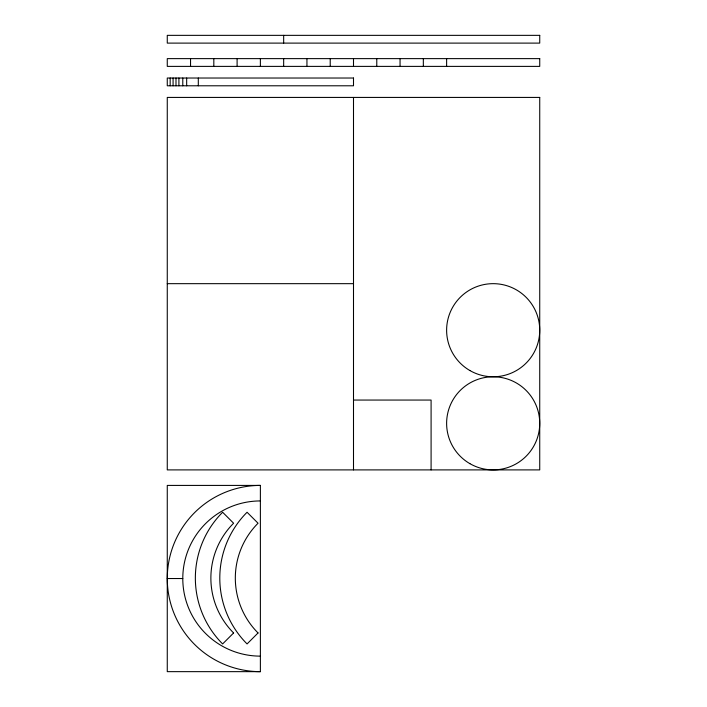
<?xml version="1.0" encoding="UTF-8"?>
<svg xmlns="http://www.w3.org/2000/svg" width="707" height="707" viewBox="0 0 707 707"><rect width="100%" height="100%" fill="white"/><g stroke="black" fill="none" stroke-linecap="round" stroke-linejoin="round"><path stroke-width="1.06" d="M167.267 283.666L353.5 283.666M353.5 400.056L431.093 400.056L431.093 469.899M260.379 485.417L167.267 485.417L167.267 671.65L260.379 671.65L260.379 485.417A93.121 93.121 0 0 0 167.267 578.529A93.121 93.121 0 0 0 260.379 671.65M167.267 578.529L182.786 578.529A77.593 77.593 0 0 1 260.379 500.936M446.621 58.628L446.621 66.387M423.334 58.628L423.334 66.387M400.056 58.628L400.056 66.387M376.778 58.628L376.778 66.387M353.5 58.628L353.5 66.387M353.5 97.425L353.5 469.899M330.222 58.628L330.222 66.387M306.944 58.628L306.944 66.387M283.666 35.35L283.666 43.109M283.666 58.628L283.666 66.387M260.379 58.628L260.379 66.387M237.101 58.628L237.101 66.387M213.823 58.628L213.823 66.387M198.305 78.026L198.305 85.786M190.545 58.628L190.545 66.387M186.666 78.026L186.666 85.786M182.786 78.026L182.786 85.786M178.906 78.026L178.906 85.786M175.999 78.026L175.999 85.786M173.082 78.026L173.082 85.786M170.175 78.026L170.175 85.786M260.379 656.131A77.593 77.593 0 0 1 182.786 578.529M233.602 632.959L222.625 643.936A93.121 93.121 0 0 1 222.625 512.248L233.602 523.224A77.593 77.593 0 0 0 233.602 632.959M258.046 632.959L247.07 643.936A93.121 93.121 0 0 1 247.07 512.248L258.046 523.224A77.593 77.593 0 0 0 258.046 632.959M539.733 35.35L167.267 35.35L167.267 43.109L539.733 43.109L539.733 35.35M539.733 58.628L167.267 58.628L167.267 66.387L539.733 66.387L539.733 58.628M353.5 78.026L167.267 78.026L167.267 85.786L353.5 85.786L353.5 78.026M539.733 97.425L167.267 97.425L167.267 469.899L539.733 469.899L539.733 97.425M469.899 463.659A46.556 46.556 0 0 0 539.733 423.334A46.556 46.556 0 0 0 469.899 383.017A46.556 46.556 0 0 0 469.899 463.659M469.899 370.539A46.556 46.556 0 0 0 539.733 330.222A46.556 46.556 0 0 0 469.899 289.897A46.556 46.556 0 0 0 469.899 370.539"/></g></svg>
